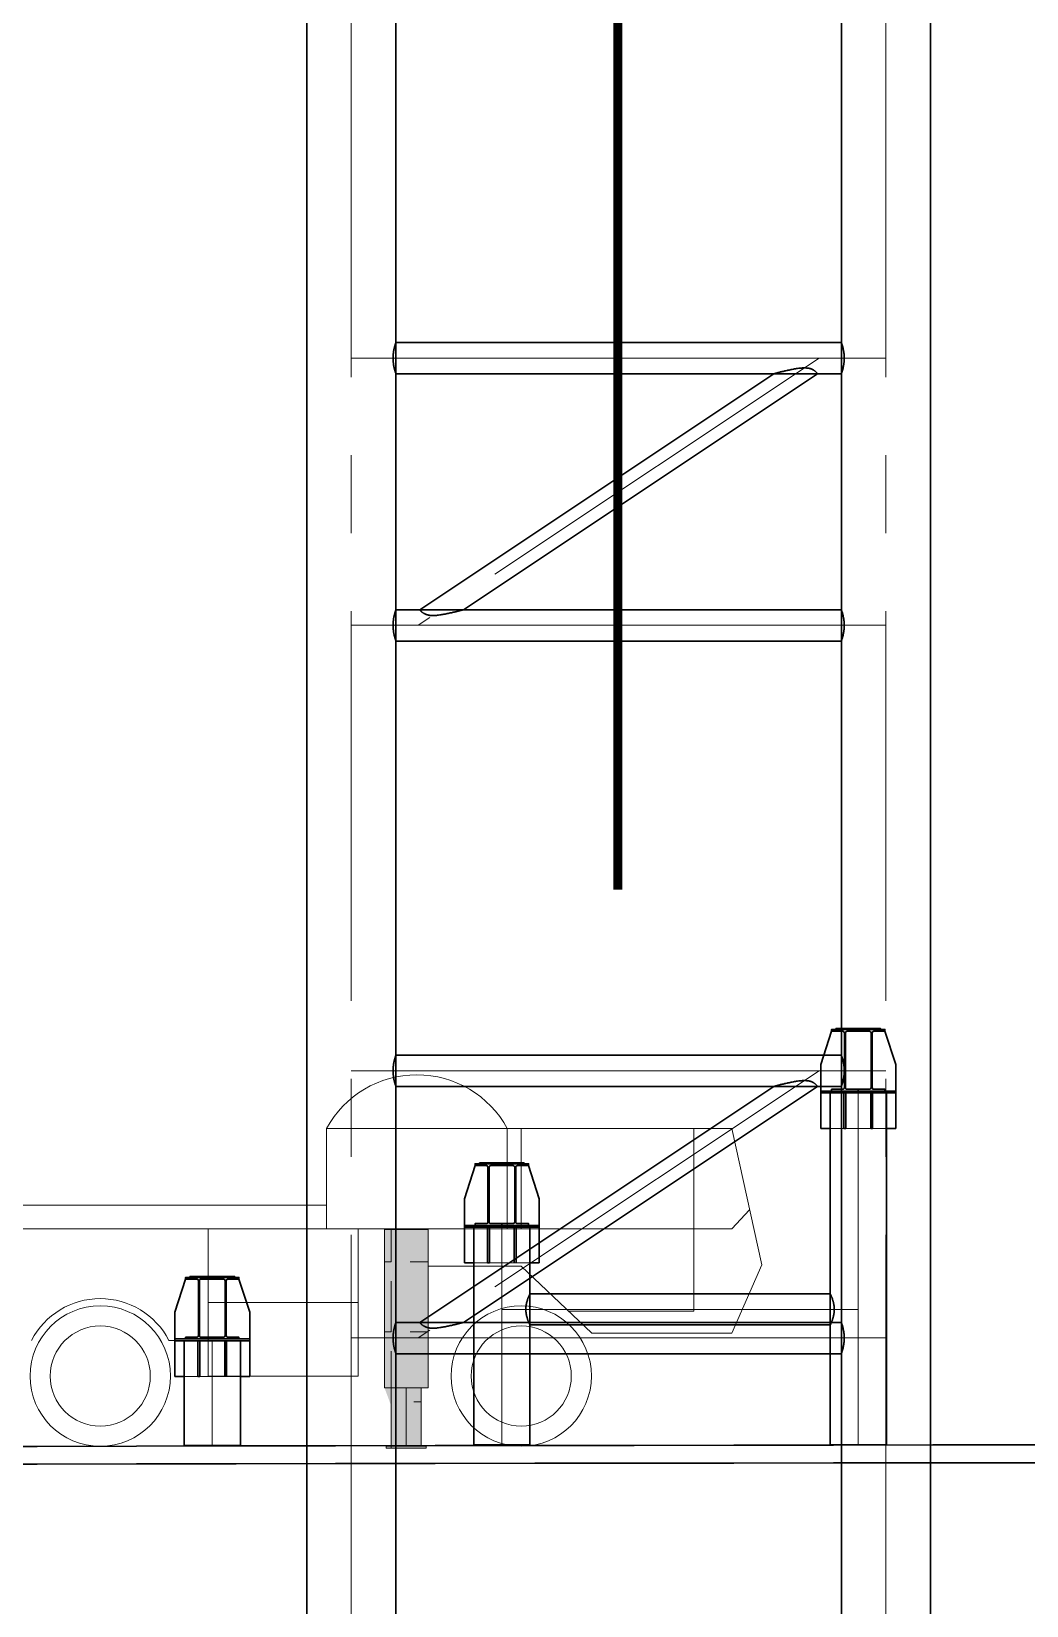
# Model space of a CAD drawing. Extents: x 1767995 to 4174245, y 542814 to 862564.
# Drawn here: x 2880783 to 2891951, y 584031 to 601700 of the extents above; entities that cross this region are included whole.
import ezdxf

# ---------------------------------------------------------------- set-up
doc = ezdxf.new("R2010")
doc.units = 0
doc.header["$LTSCALE"] = 3500
for name, pattern in [('ACAD_ISO08W100', [36, 24, -3, 6, -3]), ('CENTER', [2, 1.25, -0.25, 0.25, -0.25]), ('DASHED', [0.75, 0.5, -0.25])]:
    doc.linetypes.add(name, pattern=pattern)
for name, color, linetype, lineweight in [('1粗实线', 1, 'Continuous', 30), ('3中心线', 6, 'CENTER', 18), ('4虚线', 2, 'DASHED', 18), ('6标注线', 7, 'Continuous', 13), ('细实线', 7, 'Continuous', 15)]:
    doc.layers.add(name, color=color, linetype=linetype, lineweight=lineweight)

# ---------------------------------------------------------------- blocks, each defined once
blk = doc.blocks.new('werwerer')
at = {"layer": '1粗实线', "elevation": 0}
for points in [[(193795, 41794, 0.464316), (193777, 41816), (193651, 41816), (193531, 41444), (193531, 41144), (193651, 41144), (193651, 41164), (193777, 41164, 0.464316), (193795, 41186)], [(193951, 41144), (193651, 41144), (193651, 41164), (193777, 41164, 0.414214), (193795, 41182), (193795, 41798, 0.414214), (193777, 41816), (193651, 41816), (193651, 41836), (193951, 41836), (193951, 41816), (193826, 41816, 0.414214), (193808, 41798), (193808, 41182, 0.414214), (193826, 41164), (193951, 41164)], [(193951, 41144), (194251, 41144), (194251, 41164), (194126, 41164, -0.414214), (194108, 41182), (194108, 41798, -0.414214), (194126, 41816), (194251, 41816), (194251, 41836), (193951, 41836), (193951, 41816), (194077, 41816, -0.414214), (194095, 41798), (194095, 41182, -0.414214), (194077, 41164), (193951, 41164)], [(194108, 41794, -0.464316), (194126, 41816), (194251, 41816), (194371, 41444), (194371, 41144), (194251, 41144), (194251, 41164), (194126, 41164, -0.464316), (194108, 41186)]]:
    blk.add_lwpolyline(points, format="xyb", close=True, dxfattribs=at)
blk.add_lwpolyline([(193701, 41846), (194201, 41846), (194201, 41836), (193701, 41836)], close=True, dxfattribs=at)
blk = doc.blocks.new('rgdfggfg')
at = {"layer": '细实线'}
h = blk.add_hatch(dxfattribs=at)
h.set_pattern_fill('ANGLE', color=2, scale=112.5)
h.set_pattern_definition([(0, (12213782.6, -1811984.66), (0, 785.8125), [571.5, -214.3125]), (90, (12213782.6, -1811984.66), (-785.8125, 5e-14), [571.5, -214.3125])])
h.paths.add_polyline_path([(12312505, -1150970), (12312955, -1150970), (12312955, -1150992), (12312505, -1150992)])
h.paths.add_polyline_path([(12312974, -1150313), (12312485, -1150313), (12312485, -1148950), (12312485, -1148538), (12312974, -1148538)])
edge = h.paths.add_edge_path()
edge.add_line((12312898, -1150313), (12312898, -1150970))
edge.add_line((12312561, -1150313), (12312561, -1150970))
edge.add_line((12312730, -1150313), (12312730, -1150970))
h = blk.add_hatch(color=2, dxfattribs=at)
h.dxf.hatch_style = 1
h.paths.add_polyline_path([(12312505, -1150970), (12312955, -1150970), (12312955, -1150992), (12312505, -1150992)])
h.paths.add_polyline_path([(12312974, -1150313), (12312485, -1150313), (12312485, -1148950), (12312485, -1148538), (12312974, -1148538)])
edge = h.paths.add_edge_path()
edge.add_line((12312898, -1150313), (12312898, -1150970))
edge.add_line((12312561, -1150313), (12312561, -1150970))
edge.add_line((12312730, -1150313), (12312730, -1150970))
h = blk.add_hatch(color=2, dxfattribs=at)
h.dxf.hatch_style = 1
h.paths.add_polyline_path([(12312505, -1150970), (12312955, -1150970), (12312955, -1150992), (12312505, -1150992)])
edge = h.paths.add_edge_path()
edge.add_line((12312898, -1150313), (12312898, -1150970))
edge.add_line((12312561, -1150313), (12312561, -1150970))
edge.add_line((12312730, -1150313), (12312730, -1150970))
edge.add_line((12312974, -1150313), (12312485, -1150313))
h = blk.add_hatch(color=2, dxfattribs=at)
h.dxf.hatch_style = 1
h.paths.add_polyline_path([(12312561, -1150313), (12312898, -1150313), (12312898, -1150970), (12312561, -1150970)], flags=17)
h.paths.add_polyline_path([(12312505, -1150970), (12312955, -1150970), (12312955, -1150992), (12312505, -1150992)])
edge = h.paths.add_edge_path()
edge.add_line((12312898, -1150313), (12312898, -1150970))
edge.add_line((12312561, -1150313), (12312561, -1150970))
edge.add_line((12312730, -1150313), (12312730, -1150970))
edge.add_line((12312974, -1150313), (12312485, -1150313))
at = {"layer": '细实线', "color": 1}
for p, q in [((12308739, -1148933), (12309077, -1147403)), ((12309077, -1147403), (12309502, -1147403)), ((12309502, -1149453), (12309502, -1147403)), ((12309502, -1147403), (12311439, -1147403)), ((12311439, -1147403), (12313625, -1147403)), ((12311439, -1148528), (12311439, -1147403)), ((12311596, -1147403), (12311596, -1148528)), ((12313625, -1147403), (12313625, -1148528)), ((12308876, -1148315), (12309077, -1148528)), ((12313625, -1148262), (12318091, -1148262)), ((12309077, -1148528), (12309502, -1148528)), ((12309502, -1148528), (12311439, -1148528)), ((12311439, -1148528), (12322438, -1148528)), ((12313269, -1148528), (12313269, -1150182)), ((12314953, -1150182), (12314953, -1148528)), ((12309077, -1149701), (12308739, -1148933)), ((12311439, -1148950), (12310647, -1149701)), ((12311439, -1148950), (12312485, -1148950)), ((12313269, -1149355), (12314953, -1149355)), ((12310908, -1149453), (12309502, -1149453)), ((12310647, -1149701), (12309077, -1149701)), ((12314953, -1149782), (12315393, -1149782)), ((12313269, -1150182), (12314953, -1150182))]:
    blk.add_line(p, q, dxfattribs=at)
at = {"layer": '细实线', "color": 2}
for p, q in [((12312485, -1148950), (12312485, -1148538)), ((12312485, -1148538), (12312974, -1148538)), ((12312974, -1148538), (12312974, -1150313)), ((12312485, -1148950), (12312485, -1150313)), ((12312974, -1150313), (12312485, -1150313)), ((12312561, -1150313), (12312561, -1150970)), ((12312730, -1150313), (12312730, -1150970)), ((12312898, -1150313), (12312898, -1150970))]:
    blk.add_line(p, q, dxfattribs=at)
for points in [[(12312561, -1150313), (12312898, -1150313), (12312898, -1150970), (12312561, -1150970)], [(12312505, -1150970), (12312955, -1150970), (12312955, -1150992), (12312505, -1150992)]]:
    blk.add_lwpolyline(points, close=True, dxfattribs=at)
at = {"layer": '细实线', "color": 1}
for centre, radius in [((12311439, -1150182), 788), ((12316164, -1150182), 788), ((12311439, -1150182), 562), ((12316164, -1150182), 562)]:
    blk.add_circle(centre, radius, dxfattribs=at)
for centre, radius, start, end in [((12312610, -1147957), 1156, 28.659, 151.341), ((12316164, -1150182), 869, 90, 152.5463), ((12316164, -1150182), 869, 27.4537, 90)]:
    blk.add_arc(centre, radius, start, end, dxfattribs=at)
blk = doc.blocks.new('etretrt')
at = {"color": 1, "linetype": 'ACAD_ISO08W100', "lineweight": 13, "ltscale": 50}
for p, q in [((92131, 49416, 0), (98131, 49416, 0)), ((92131, 41416, 0), (98131, 41416, 0))]:
    blk.add_line(p, q, dxfattribs=at)
at = {"layer": '1粗实线'}
for p, q in [((91631, 70575, 0), (91631, 12025, 0)), ((97631, 70575, 0), (97631, 11995, 0)), ((92631, 52591, 0), (97631, 52591, 0)), ((92631, 52240, 0), (97631, 52240, 0)), ((96872, 52240, 0), (92899, 49591, 0)), ((97364, 52240, 0), (93391, 49591, 0)), ((92631, 49591, 0), (97631, 49591, 0)), ((92631, 49240, 0), (97631, 49240, 0)), ((92631, 44591, 0), (97631, 44591, 0)), ((92631, 44240, 0), (97631, 44240, 0)), ((96872, 44240, 0), (92899, 41591, 0)), ((97364, 44240, 0), (93391, 41591, 0)), ((92631, 41591, 0), (97631, 41591, 0)), ((92631, 41240, 0), (97631, 41240, 0))]:
    blk.add_line(p, q, dxfattribs=at)
at = {"layer": '1粗实线', "elevation": 0}
for points in [[(92631, 12025), (92631, 70575)], [(98631, 11995), (98631, 70575)]]:
    blk.add_lwpolyline(points, dxfattribs=at)
at = {"layer": '1粗实线'}
for points in [[(92631, 52591), (92631, 52591), (92631, 52591), (92631, 52590), (92631, 52589), (92630, 52588), (92630, 52586), (92629, 52585), (92628, 52583), (92628, 52580), (92627, 52578), (92626, 52575), (92625, 52572), (92624, 52569), (92623, 52565), (92622, 52562), (92621, 52558), (92619, 52553), (92618, 52549), (92617, 52544), (92616, 52540), (92615, 52535), (92613, 52530), (92612, 52524), (92611, 52519), (92610, 52513), (92609, 52507), (92607, 52501), (92606, 52495), (92605, 52489), (92604, 52483), (92604, 52476), (92603, 52470), (92602, 52463), (92601, 52457), (92601, 52450), (92600, 52443), (92600, 52436), (92600, 52429), (92600, 52423), (92600, 52416), (92600, 52409), (92600, 52402), (92600, 52395), (92600, 52388), (92601, 52381), (92601, 52375), (92602, 52368), (92603, 52361), (92604, 52355), (92604, 52348), (92605, 52342), (92606, 52336), (92607, 52330), (92609, 52324), (92610, 52318), (92611, 52312), (92612, 52307), (92613, 52302), (92615, 52296), (92616, 52292), (92617, 52287), (92618, 52282), (92619, 52278), (92621, 52274), (92622, 52270), (92623, 52266), (92624, 52263), (92625, 52259), (92626, 52256), (92627, 52253), (92628, 52251), (92628, 52249), (92629, 52247), (92630, 52245), (92630, 52243), (92631, 52242), (92631, 52241), (92631, 52241), (92631, 52240), (92631, 52240)], [(97631, 52591), (97631, 52591), (97632, 52591), (97632, 52590), (97632, 52589), (97633, 52588), (97633, 52586), (97634, 52585), (97634, 52583), (97635, 52580), (97636, 52578), (97637, 52575), (97638, 52572), (97639, 52569), (97640, 52565), (97641, 52562), (97642, 52558), (97643, 52553), (97645, 52549), (97646, 52544), (97647, 52540), (97648, 52535), (97650, 52530), (97651, 52524), (97652, 52519), (97653, 52513), (97654, 52507), (97655, 52501), (97656, 52495), (97657, 52489), (97658, 52483), (97659, 52476), (97660, 52470), (97661, 52463), (97661, 52457), (97662, 52450), (97662, 52443), (97663, 52436), (97663, 52429), (97663, 52423), (97663, 52416), (97663, 52409), (97663, 52402), (97663, 52395), (97662, 52388), (97662, 52381), (97661, 52375), (97661, 52368), (97660, 52361), (97659, 52355), (97658, 52348), (97657, 52342), (97656, 52336), (97655, 52330), (97654, 52324), (97653, 52318), (97652, 52312), (97651, 52307), (97650, 52302), (97648, 52296), (97647, 52292), (97646, 52287), (97645, 52282), (97643, 52278), (97642, 52274), (97641, 52270), (97640, 52266), (97639, 52263), (97638, 52259), (97637, 52256), (97636, 52253), (97635, 52251), (97634, 52249), (97634, 52247), (97633, 52245), (97633, 52243), (97632, 52242), (97632, 52241), (97632, 52241), (97631, 52240), (97631, 52240)], [(96872, 52240), (96872, 52240), (96873, 52240), (96875, 52241), (96877, 52241), (96880, 52242), (96883, 52243), (96887, 52244), (96892, 52245), (96897, 52247), (96903, 52248), (96909, 52250), (96916, 52251), (96923, 52253), (96931, 52255), (96939, 52257), (96948, 52260), (96957, 52262), (96967, 52264), (96977, 52267), (96988, 52269), (96998, 52272), (97009, 52274), (97021, 52277), (97032, 52279), (97044, 52282), (97056, 52284), (97068, 52287), (97080, 52289), (97092, 52291), (97104, 52294), (97116, 52296), (97128, 52298), (97140, 52299), (97152, 52301), (97163, 52302), (97174, 52303), (97185, 52304), (97196, 52305), (97206, 52305), (97216, 52305), (97225, 52305), (97234, 52305), (97243, 52304), (97251, 52303), (97259, 52302), (97267, 52301), (97274, 52299), (97280, 52298), (97287, 52296), (97293, 52294), (97298, 52291), (97303, 52289), (97308, 52287), (97313, 52284), (97317, 52282), (97321, 52279), (97325, 52277), (97329, 52274), (97332, 52272), (97336, 52269), (97339, 52267), (97341, 52264), (97344, 52262), (97346, 52260), (97349, 52257), (97351, 52255), (97353, 52253), (97354, 52251), (97356, 52250), (97357, 52248), (97359, 52247), (97360, 52245), (97361, 52244), (97362, 52243), (97363, 52242), (97363, 52241), (97364, 52241), (97364, 52240), (97364, 52240), (97364, 52240)], [(92631, 49591), (92631, 49591), (92631, 49591), (92631, 49590), (92631, 49589), (92630, 49588), (92630, 49586), (92629, 49585), (92628, 49583), (92628, 49580), (92627, 49578), (92626, 49575), (92625, 49572), (92624, 49569), (92623, 49565), (92622, 49562), (92621, 49558), (92619, 49553), (92618, 49549), (92617, 49544), (92616, 49540), (92615, 49535), (92613, 49530), (92612, 49524), (92611, 49519), (92610, 49513), (92609, 49507), (92607, 49501), (92606, 49495), (92605, 49489), (92604, 49483), (92604, 49476), (92603, 49470), (92602, 49463), (92601, 49457), (92601, 49450), (92600, 49443), (92600, 49436), (92600, 49429), (92600, 49423), (92600, 49416), (92600, 49409), (92600, 49402), (92600, 49395), (92600, 49388), (92601, 49381), (92601, 49375), (92602, 49368), (92603, 49361), (92604, 49355), (92604, 49348), (92605, 49342), (92606, 49336), (92607, 49330), (92609, 49324), (92610, 49318), (92611, 49312), (92612, 49307), (92613, 49302), (92615, 49296), (92616, 49292), (92617, 49287), (92618, 49282), (92619, 49278), (92621, 49274), (92622, 49270), (92623, 49266), (92624, 49263), (92625, 49259), (92626, 49256), (92627, 49253), (92628, 49251), (92628, 49249), (92629, 49247), (92630, 49245), (92630, 49243), (92631, 49242), (92631, 49241), (92631, 49241), (92631, 49240), (92631, 49240)], [(92899, 49591), (92899, 49591), (92899, 49591), (92899, 49590), (92900, 49590), (92900, 49589), (92901, 49588), (92902, 49587), (92903, 49586), (92904, 49585), (92905, 49583), (92907, 49582), (92908, 49580), (92910, 49578), (92912, 49576), (92914, 49574), (92916, 49572), (92919, 49569), (92921, 49567), (92924, 49565), (92927, 49562), (92930, 49560), (92934, 49557), (92938, 49555), (92941, 49552), (92945, 49549), (92950, 49547), (92955, 49545), (92959, 49542), (92965, 49540), (92970, 49538), (92976, 49536), (92983, 49534), (92989, 49532), (92996, 49530), (93004, 49529), (93011, 49528), (93020, 49527), (93028, 49526), (93037, 49526), (93047, 49526), (93057, 49526), (93067, 49526), (93078, 49527), (93088, 49528), (93100, 49529), (93111, 49530), (93123, 49532), (93135, 49534), (93147, 49536), (93159, 49538), (93171, 49540), (93183, 49542), (93195, 49545), (93207, 49547), (93219, 49549), (93231, 49552), (93242, 49555), (93254, 49557), (93265, 49560), (93275, 49562), (93286, 49565), (93296, 49567), (93305, 49569), (93315, 49572), (93323, 49574), (93332, 49576), (93340, 49578), (93347, 49580), (93354, 49582), (93360, 49583), (93366, 49585), (93371, 49586), (93376, 49587), (93380, 49588), (93383, 49589), (93386, 49590), (93388, 49590), (93389, 49591), (93390, 49591), (93391, 49591)], [(97631, 49591), (97631, 49591), (97632, 49591), (97632, 49590), (97632, 49589), (97633, 49588), (97633, 49586), (97634, 49585), (97634, 49583), (97635, 49580), (97636, 49578), (97637, 49575), (97638, 49572), (97639, 49569), (97640, 49565), (97641, 49562), (97642, 49558), (97643, 49553), (97645, 49549), (97646, 49544), (97647, 49540), (97648, 49535), (97650, 49530), (97651, 49524), (97652, 49519), (97653, 49513), (97654, 49507), (97655, 49501), (97656, 49495), (97657, 49489), (97658, 49483), (97659, 49476), (97660, 49470), (97661, 49463), (97661, 49457), (97662, 49450), (97662, 49443), (97663, 49436), (97663, 49429), (97663, 49423), (97663, 49416), (97663, 49409), (97663, 49402), (97663, 49395), (97662, 49388), (97662, 49381), (97661, 49375), (97661, 49368), (97660, 49361), (97659, 49355), (97658, 49348), (97657, 49342), (97656, 49336), (97655, 49330), (97654, 49324), (97653, 49318), (97652, 49312), (97651, 49307), (97650, 49302), (97648, 49296), (97647, 49292), (97646, 49287), (97645, 49282), (97643, 49278), (97642, 49274), (97641, 49270), (97640, 49266), (97639, 49263), (97638, 49259), (97637, 49256), (97636, 49253), (97635, 49251), (97634, 49249), (97634, 49247), (97633, 49245), (97633, 49243), (97632, 49242), (97632, 49241), (97632, 49241), (97631, 49240), (97631, 49240)], [(92631, 44591), (92631, 44591), (92631, 44591), (92631, 44590), (92631, 44589), (92630, 44588), (92630, 44586), (92629, 44585), (92628, 44583), (92628, 44580), (92627, 44578), (92626, 44575), (92625, 44572), (92624, 44569), (92623, 44565), (92622, 44562), (92621, 44558), (92619, 44553), (92618, 44549), (92617, 44544), (92616, 44540), (92615, 44535), (92613, 44530), (92612, 44524), (92611, 44519), (92610, 44513), (92609, 44507), (92607, 44501), (92606, 44495), (92605, 44489), (92604, 44483), (92604, 44476), (92603, 44470), (92602, 44463), (92601, 44457), (92601, 44450), (92600, 44443), (92600, 44436), (92600, 44429), (92600, 44423), (92600, 44416), (92600, 44409), (92600, 44402), (92600, 44395), (92600, 44388), (92601, 44381), (92601, 44375), (92602, 44368), (92603, 44361), (92604, 44355), (92604, 44348), (92605, 44342), (92606, 44336), (92607, 44330), (92609, 44324), (92610, 44318), (92611, 44312), (92612, 44307), (92613, 44302), (92615, 44296), (92616, 44292), (92617, 44287), (92618, 44282), (92619, 44278), (92621, 44274), (92622, 44270), (92623, 44266), (92624, 44263), (92625, 44259), (92626, 44256), (92627, 44253), (92628, 44251), (92628, 44249), (92629, 44247), (92630, 44245), (92630, 44243), (92631, 44242), (92631, 44241), (92631, 44241), (92631, 44240), (92631, 44240)], [(97631, 44591), (97631, 44591), (97632, 44591), (97632, 44590), (97632, 44589), (97633, 44588), (97633, 44586), (97634, 44585), (97634, 44583), (97635, 44580), (97636, 44578), (97637, 44575), (97638, 44572), (97639, 44569), (97640, 44565), (97641, 44562), (97642, 44558), (97643, 44553), (97645, 44549), (97646, 44544), (97647, 44540), (97648, 44535), (97650, 44530), (97651, 44524), (97652, 44519), (97653, 44513), (97654, 44507), (97655, 44501), (97656, 44495), (97657, 44489), (97658, 44483), (97659, 44476), (97660, 44470), (97661, 44463), (97661, 44457), (97662, 44450), (97662, 44443), (97663, 44436), (97663, 44429), (97663, 44423), (97663, 44416), (97663, 44409), (97663, 44402), (97663, 44395), (97662, 44388), (97662, 44381), (97661, 44375), (97661, 44368), (97660, 44361), (97659, 44355), (97658, 44348), (97657, 44342), (97656, 44336), (97655, 44330), (97654, 44324), (97653, 44318), (97652, 44312), (97651, 44307), (97650, 44302), (97648, 44296), (97647, 44292), (97646, 44287), (97645, 44282), (97643, 44278), (97642, 44274), (97641, 44270), (97640, 44266), (97639, 44263), (97638, 44259), (97637, 44256), (97636, 44253), (97635, 44251), (97634, 44249), (97634, 44247), (97633, 44245), (97633, 44243), (97632, 44242), (97632, 44241), (97632, 44241), (97631, 44240), (97631, 44240)], [(96872, 44240), (96872, 44240), (96873, 44240), (96875, 44241), (96877, 44241), (96880, 44242), (96883, 44243), (96887, 44244), (96892, 44245), (96897, 44247), (96903, 44248), (96909, 44250), (96916, 44251), (96923, 44253), (96931, 44255), (96939, 44257), (96948, 44260), (96957, 44262), (96967, 44264), (96977, 44267), (96988, 44269), (96998, 44272), (97009, 44274), (97021, 44277), (97032, 44279), (97044, 44282), (97056, 44284), (97068, 44287), (97080, 44289), (97092, 44291), (97104, 44294), (97116, 44296), (97128, 44298), (97140, 44299), (97152, 44301), (97163, 44302), (97174, 44303), (97185, 44304), (97196, 44305), (97206, 44305), (97216, 44305), (97225, 44305), (97234, 44305), (97243, 44304), (97251, 44303), (97259, 44302), (97267, 44301), (97274, 44299), (97280, 44298), (97287, 44296), (97293, 44294), (97298, 44291), (97303, 44289), (97308, 44287), (97313, 44284), (97317, 44282), (97321, 44279), (97325, 44277), (97329, 44274), (97332, 44272), (97336, 44269), (97339, 44267), (97341, 44264), (97344, 44262), (97346, 44260), (97349, 44257), (97351, 44255), (97353, 44253), (97354, 44251), (97356, 44250), (97357, 44248), (97359, 44247), (97360, 44245), (97361, 44244), (97362, 44243), (97363, 44242), (97363, 44241), (97364, 44241), (97364, 44240), (97364, 44240), (97364, 44240)], [(92631, 41591), (92631, 41591), (92631, 41591), (92631, 41590), (92631, 41589), (92630, 41588), (92630, 41586), (92629, 41585), (92628, 41583), (92628, 41580), (92627, 41578), (92626, 41575), (92625, 41572), (92624, 41569), (92623, 41565), (92622, 41562), (92621, 41558), (92619, 41553), (92618, 41549), (92617, 41544), (92616, 41540), (92615, 41535), (92613, 41530), (92612, 41524), (92611, 41519), (92610, 41513), (92609, 41507), (92607, 41501), (92606, 41495), (92605, 41489), (92604, 41483), (92604, 41476), (92603, 41470), (92602, 41463), (92601, 41457), (92601, 41450), (92600, 41443), (92600, 41436), (92600, 41429), (92600, 41423), (92600, 41416), (92600, 41409), (92600, 41402), (92600, 41395), (92600, 41388), (92601, 41381), (92601, 41375), (92602, 41368), (92603, 41361), (92604, 41355), (92604, 41348), (92605, 41342), (92606, 41336), (92607, 41330), (92609, 41324), (92610, 41318), (92611, 41312), (92612, 41307), (92613, 41302), (92615, 41296), (92616, 41292), (92617, 41287), (92618, 41282), (92619, 41278), (92621, 41274), (92622, 41270), (92623, 41266), (92624, 41263), (92625, 41259), (92626, 41256), (92627, 41253), (92628, 41251), (92628, 41249), (92629, 41247), (92630, 41245), (92630, 41243), (92631, 41242), (92631, 41241), (92631, 41241), (92631, 41240), (92631, 41240)], [(92899, 41591), (92899, 41591), (92899, 41591), (92899, 41590), (92900, 41590), (92900, 41589), (92901, 41588), (92902, 41587), (92903, 41586), (92904, 41585), (92905, 41583), (92907, 41582), (92908, 41580), (92910, 41578), (92912, 41576), (92914, 41574), (92916, 41572), (92919, 41569), (92921, 41567), (92924, 41565), (92927, 41562), (92930, 41560), (92934, 41557), (92938, 41555), (92941, 41552), (92945, 41549), (92950, 41547), (92955, 41545), (92959, 41542), (92965, 41540), (92970, 41538), (92976, 41536), (92983, 41534), (92989, 41532), (92996, 41530), (93004, 41529), (93011, 41528), (93020, 41527), (93028, 41526), (93037, 41526), (93047, 41526), (93057, 41526), (93067, 41526), (93078, 41527), (93088, 41528), (93100, 41529), (93111, 41530), (93123, 41532), (93135, 41534), (93147, 41536), (93159, 41538), (93171, 41540), (93183, 41542), (93195, 41545), (93207, 41547), (93219, 41549), (93231, 41552), (93242, 41555), (93254, 41557), (93265, 41560), (93275, 41562), (93286, 41565), (93296, 41567), (93305, 41569), (93315, 41572), (93323, 41574), (93332, 41576), (93340, 41578), (93347, 41580), (93354, 41582), (93360, 41583), (93366, 41585), (93371, 41586), (93376, 41587), (93380, 41588), (93383, 41589), (93386, 41590), (93388, 41590), (93389, 41591), (93390, 41591), (93391, 41591)], [(97631, 41591), (97631, 41591), (97632, 41591), (97632, 41590), (97632, 41589), (97633, 41588), (97633, 41586), (97634, 41585), (97634, 41583), (97635, 41580), (97636, 41578), (97637, 41575), (97638, 41572), (97639, 41569), (97640, 41565), (97641, 41562), (97642, 41558), (97643, 41553), (97645, 41549), (97646, 41544), (97647, 41540), (97648, 41535), (97650, 41530), (97651, 41524), (97652, 41519), (97653, 41513), (97654, 41507), (97655, 41501), (97656, 41495), (97657, 41489), (97658, 41483), (97659, 41476), (97660, 41470), (97661, 41463), (97661, 41457), (97662, 41450), (97662, 41443), (97663, 41436), (97663, 41429), (97663, 41423), (97663, 41416), (97663, 41409), (97663, 41402), (97663, 41395), (97662, 41388), (97662, 41381), (97661, 41375), (97661, 41368), (97660, 41361), (97659, 41355), (97658, 41348), (97657, 41342), (97656, 41336), (97655, 41330), (97654, 41324), (97653, 41318), (97652, 41312), (97651, 41307), (97650, 41302), (97648, 41296), (97647, 41292), (97646, 41287), (97645, 41282), (97643, 41278), (97642, 41274), (97641, 41270), (97640, 41266), (97639, 41263), (97638, 41259), (97637, 41256), (97636, 41253), (97635, 41251), (97634, 41249), (97634, 41247), (97633, 41245), (97633, 41243), (97632, 41242), (97632, 41241), (97632, 41241), (97631, 41240), (97631, 41240)]]:
    blk.add_lwpolyline(points, dxfattribs=at)
at = {"layer": '3中心线'}
for p, q in [((92131, 70575, 0), (92131, 12025, 0)), ((98131, 70575, 0), (98131, 11995, 0)), ((92131, 52416, 0), (98131, 52416, 0)), ((97381, 52416, 0), (92881, 49416, 0)), ((92131, 49416, 0), (98131, 49416, 0)), ((92131, 44416, 0), (98131, 44416, 0)), ((97381, 44416, 0), (92881, 41416, 0)), ((92131, 41416, 0), (98131, 41416, 0))]:
    blk.add_line(p, q, dxfattribs=at)
at = {"layer": '3中心线', "color": 1, "linetype": 'ACAD_ISO08W100', "lineweight": 13, "ltscale": 50}
for p, q in [((92131, 52416, 0), (98131, 52416, 0)), ((92131, 44416, 0), (98131, 44416, 0))]:
    blk.add_line(p, q, dxfattribs=at)
at = {"layer": '细实线', "ltscale": 3, "const_width": 100, "elevation": 0}
blk.add_lwpolyline([(95122, 46449), (95122, 73702)], dxfattribs=at)

msp = doc.modelspace()

# ---------------------------------------------------------------- linework, layer by layer
at = {"layer": '1粗实线', "ltscale": 4}
for p, q in [((2890482.5, 589805.7, 0), (2889642.5, 589805.7, 0)), ((2889642.5, 589805.7, 0), (2889642.5, 589785.7, 0)), ((2890482.5, 589785.7, 0), (2890482.5, 589805.7, 0)), ((2889642.5, 589785.7, 0), (2890482.5, 589785.7, 0)), ((2889901.5, 589785.7, 0), (2889923.5, 589785.7, 0)), ((2889901.5, 589385.7, 0), (2889901.5, 589785.7, 0)), ((2889923.5, 589785.7, 0), (2889923.5, 589385.7, 0)), ((2890223.5, 589785.7, 0), (2890201.5, 589785.7, 0)), ((2890201.5, 589785.7, 0), (2890201.5, 589385.7, 0)), ((2890223.5, 589385.7, 0), (2890223.5, 589785.7, 0)), ((2889923.5, 589385.7, 0), (2889901.5, 589385.7, 0)), ((2890201.5, 589385.7, 0), (2890223.5, 589385.7, 0)), ((2886482.5, 588297.8, -0.1), (2885642.5, 588297.8, -0.1)), ((2885642.5, 588297.8, -0.1), (2885642.5, 588277.8, -0.1)), ((2885642.5, 588277.8, -0.1), (2886482.5, 588277.8, -0.1)), ((2885901.5, 588277.8, -0.1), (2885923.5, 588277.8, -0.1)), ((2885901.5, 587877.8, -0.1), (2885901.5, 588277.8, -0.1)), ((2885923.5, 588277.8, -0.1), (2885923.5, 587877.8, -0.1)), ((2886201.5, 588277.8, -0.1), (2886201.5, 587877.8, -0.1)), ((2886223.5, 587877.8, -0.1), (2886223.5, 588277.8, -0.1)), ((2886482.5, 588277.8, -0.1), (2886482.5, 588297.8, -0.1)), ((2885923.5, 587877.8, -0.1), (2885901.5, 587877.8, -0.1)), ((2883232.5, 587022.8), (2882392.5, 587022.8)), ((2882392.5, 587022.8), (2882392.5, 587002.8)), ((2882392.5, 587002.8), (2883232.5, 587002.8)), ((2882651.5, 587002.8), (2882673.5, 587002.8)), ((2882651.5, 586602.8), (2882651.5, 587002.8)), ((2882673.5, 587002.8), (2882673.5, 586602.8)), ((2882951.5, 587002.8), (2882951.5, 586602.8)), ((2882973.5, 586602.8), (2882973.5, 587002.8)), ((2883232.5, 587002.8), (2883232.5, 587022.8)), ((2882673.5, 586602.8), (2882651.5, 586602.8))]:
    msp.add_line(p, q, dxfattribs=at)
at = {"layer": '1粗实线'}
for p, q in [((2889642.5, 589385.7, 0), (2889642.5, 589785.7, 0)), ((2889642.5, 589785.7, 0), (2890482.5, 589785.7, 0)), ((2890482.5, 589785.7, 0), (2890482.5, 589385.7, 0)), ((2889747.5, 589385.7, 0), (2889642.5, 589385.7, 0)), ((2890482.5, 589385.7, 0), (2890377.5, 589385.7, 0)), ((2885642.5, 587877.8, -0.1), (2885642.5, 588277.8, -0.1)), ((2885642.5, 588277.8, -0.1), (2886482.5, 588277.8, -0.1)), ((2886482.5, 588277.8, -0.1), (2886482.5, 587877.8, -0.1)), ((2885747.5, 587877.8, -0.1), (2885642.5, 587877.8, -0.1)), ((2886482.5, 587877.8, -0.1), (2886377.5, 587877.8, -0.1)), ((2886377.5, 587530.7, 0.1), (2889747.5, 587530.7, -0.1)), ((2886377.5, 587179.7, 0.1), (2889747.5, 587179.7, -0.1)), ((2882392.5, 586602.8), (2882392.5, 587002.8)), ((2882392.5, 587002.8), (2883232.5, 587002.8)), ((2883232.5, 587002.8), (2883232.5, 586602.8)), ((2882497.5, 586602.8), (2882392.5, 586602.8)), ((2883232.5, 586602.8), (2883127.5, 586602.8))]:
    msp.add_line(p, q, dxfattribs=at)
for points, elevation in [([(2889747.5, 585836.3), (2889747.5, 589785.7), (2890377.5, 589785.7), (2890377.5, 585836.3), (2889747.5, 585836.3)], -0.1), ([(2885747.5, 585836.3), (2885747.5, 588277.8), (2886377.5, 588277.8), (2886377.5, 585836.3), (2885747.5, 585836.3)], -0.1), ([(2886377.5, 587530.7), (2886377.4, 587530.6), (2886377.2, 587530.2), (2886376.9, 587529.5), (2886376.4, 587528.6), (2886375.8, 587527.3), (2886375.1, 587525.9), (2886374.3, 587524.1), (2886373.4, 587522.1), (2886372.3, 587519.9), (2886371.1, 587517.4), (2886369.9, 587514.6), (2886368.5, 587511.6), (2886367.1, 587508.3), (2886365.6, 587504.9), (2886364, 587501.1), (2886362.4, 587497.2), (2886360.7, 587493), (2886358.9, 587488.7), (2886357.2, 587484.1), (2886355.4, 587479.3), (2886353.6, 587474.3), (2886351.8, 587469.2), (2886350, 587463.9), (2886348.3, 587458.4), (2886346.6, 587452.7), (2886344.9, 587446.9), (2886343.3, 587441), (2886341.7, 587434.9), (2886340.3, 587428.7), (2886338.9, 587422.4), (2886337.6, 587416), (2886336.4, 587409.4), (2886335.4, 587402.9), (2886334.4, 587396.2), (2886333.7, 587389.5), (2886333, 587382.7), (2886332.5, 587375.8), (2886332.1, 587369), (2886331.9, 587362.1), (2886331.8, 587355.2), (2886331.9, 587348.3), (2886332.1, 587341.4), (2886332.5, 587334.6), (2886333, 587327.8), (2886333.7, 587321), (2886334.4, 587314.2), (2886335.4, 587307.6), (2886336.4, 587301), (2886337.6, 587294.5), (2886338.9, 587288.1), (2886340.3, 587281.7), (2886341.7, 587275.5), (2886343.3, 587269.5), (2886344.9, 587263.5), (2886346.6, 587257.7), (2886348.3, 587252.1), (2886350, 587246.6), (2886351.8, 587241.2), (2886353.6, 587236.1), (2886355.4, 587231.1), (2886357.2, 587226.3), (2886358.9, 587221.8), (2886360.7, 587217.4), (2886362.4, 587213.2), (2886364, 587209.3), (2886365.6, 587205.6), (2886367.1, 587202.1), (2886368.5, 587198.8), (2886369.9, 587195.8), (2886371.1, 587193.1), (2886372.3, 587190.6), (2886373.4, 587188.3), (2886374.3, 587186.3), (2886375.1, 587184.6), (2886375.8, 587183.1), (2886376.4, 587181.9), (2886376.9, 587180.9), (2886377.2, 587180.3), (2886377.4, 587179.8), (2886377.5, 587179.7)], -0.1), ([(2889747.5, 587530.7), (2889747.5, 587530.6), (2889747.7, 587530.2), (2889748.1, 587529.5), (2889748.5, 587528.6), (2889749.1, 587527.3), (2889749.8, 587525.9), (2889750.6, 587524.1), (2889751.6, 587522.1), (2889752.6, 587519.9), (2889753.8, 587517.4), (2889755, 587514.6), (2889756.4, 587511.6), (2889757.8, 587508.3), (2889759.3, 587504.9), (2889760.9, 587501.1), (2889762.6, 587497.2), (2889764.3, 587493), (2889766, 587488.7), (2889767.7, 587484.1), (2889769.5, 587479.3), (2889771.3, 587474.3), (2889773.1, 587469.2), (2889774.9, 587463.9), (2889776.6, 587458.4), (2889778.4, 587452.7), (2889780, 587446.9), (2889781.7, 587441), (2889783.2, 587434.9), (2889784.7, 587428.7), (2889786, 587422.4), (2889787.3, 587416), (2889788.5, 587409.4), (2889789.6, 587402.9), (2889790.5, 587396.2), (2889791.3, 587389.5), (2889791.9, 587382.7), (2889792.5, 587375.8), (2889792.8, 587369), (2889793.1, 587362.1), (2889793.1, 587355.2), (2889793.1, 587348.3), (2889792.8, 587341.4), (2889792.5, 587334.6), (2889791.9, 587327.8), (2889791.3, 587321), (2889790.5, 587314.2), (2889789.6, 587307.6), (2889788.5, 587301), (2889787.3, 587294.5), (2889786, 587288.1), (2889784.7, 587281.7), (2889783.2, 587275.5), (2889781.7, 587269.5), (2889780, 587263.5), (2889778.4, 587257.7), (2889776.6, 587252.1), (2889774.9, 587246.6), (2889773.1, 587241.2), (2889771.3, 587236.1), (2889769.5, 587231.1), (2889767.7, 587226.3), (2889766, 587221.8), (2889764.3, 587217.4), (2889762.6, 587213.2), (2889760.9, 587209.3), (2889759.3, 587205.6), (2889757.8, 587202.1), (2889756.4, 587198.8), (2889755, 587195.8), (2889753.8, 587193.1), (2889752.6, 587190.6), (2889751.6, 587188.3), (2889750.6, 587186.3), (2889749.8, 587184.6), (2889749.1, 587183.1), (2889748.5, 587181.9), (2889748.1, 587180.9), (2889747.7, 587180.3), (2889747.5, 587179.8), (2889747.5, 587179.7)], -0.4)]:
    msp.add_lwpolyline(points, dxfattribs=dict(at, elevation=elevation))
msp.add_lwpolyline([(2882497.5, 585827.3), (2882497.5, 587002.8), (2883127.5, 587002.8), (2883127.5, 585827.3), (2882497.5, 585827.3)], dxfattribs=at)
for points in [[(2842672.8, 585650.5, -0.0010736), (2869659.2, 585789.4), (2869673.9, 585789.4, -0.0032499), (3012668.1, 585288.9), (3012698.5, 585288.6, -0.0014157), (3046672.8, 584852.7, -0.0014134)], [(2842672.8, 585450.5, -0.0010736), (2869659.2, 585589.4), (2869673.9, 585589.4, -0.0032499), (3012668.1, 585088.9), (3012698.5, 585088.6, -0.0013324), (3044672.8, 584683.7, -0.0013324)]]:
    msp.add_lwpolyline(points, format="xyb", dxfattribs=at)
at = {"layer": '3中心线'}
for p, q in [((2890062.5, 589785.7, 0.1), (2890062.5, 585836.3, 0.1)), ((2886062.5, 588277.8, 0.1), (2886062.5, 585836.3, 0.1)), ((2886062.5, 587355.2, 0.1), (2890062.5, 587355.2, -0.1)), ((2882812.5, 587002.8), (2882812.5, 585827.3, 0.3))]:
    msp.add_line(p, q, dxfattribs=at)
at = {"layer": '4虚线'}
for p, q in [((2890377.5, 589385.7, 0), (2889747.5, 589385.7, 0)), ((2886377.5, 587877.8, -0.1), (2885747.5, 587877.8, -0.1)), ((2883127.5, 586602.8), (2882497.5, 586602.8))]:
    msp.add_line(p, q, dxfattribs=at)

# ---------------------------------------------------------------- block references
at = {"color": 7, "xscale": -1}
msp.add_blockref('rgdfggfg', (15197718.6, 1736788.7), dxfattribs=at)
at = {"layer": '3中心线'}
msp.add_blockref('etretrt', (2792241.6, 545617.8), dxfattribs=at)
at = {"layer": '6标注线'}
for p in [(2696111, 548661.3, 0.1), (2692111, 547153.4), (2688861, 545878.5, 0.1)]:
    msp.add_blockref('werwerer', p, dxfattribs=at)

doc.saveas('drawing.dxf')
